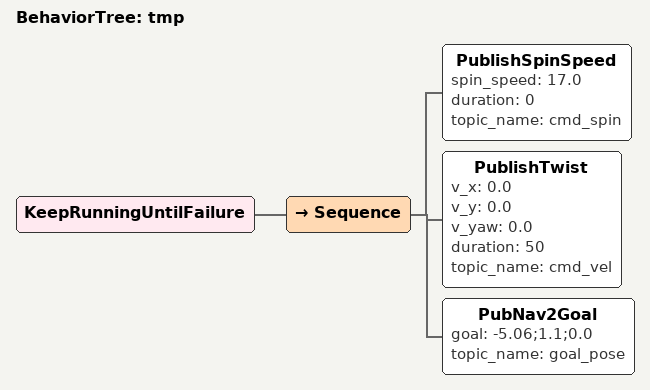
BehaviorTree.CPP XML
<?xml version="1.0" encoding="UTF-8"?>
<root BTCPP_format="4">
<BehaviorTree ID="tmp">
    <KeepRunningUntilFailure>
      <Sequence>
        <PublishSpinSpeed spin_speed="17.0"
                          duration="0"
                          topic_name="cmd_spin"/>
        <PublishTwist v_x="0.0"
                      v_y="0.0"
                      v_yaw="0.0"
                      duration="50"
                      topic_name="cmd_vel"/>
        <PubNav2Goal goal="-5.06;1.1;0.0"
                       topic_name="goal_pose"/>
      </Sequence>
    </KeepRunningUntilFailure>
  </BehaviorTree>
</root>
